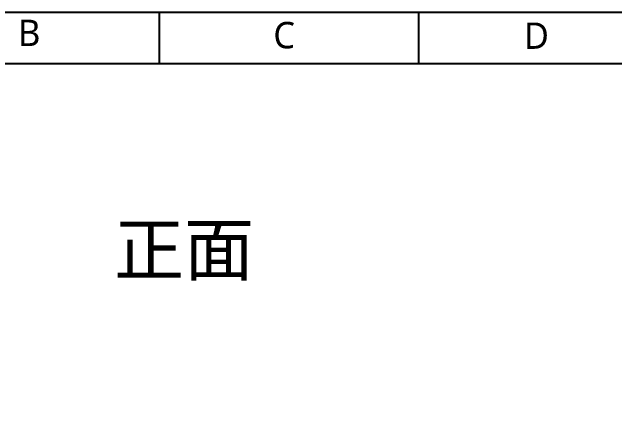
# Model space of a CAD drawing. Header units: millimetres. Extents: x 3387 to 5440, y -3014 to -2537.
# Drawn here: x 4370 to 4467.2, y -2602.4 to -2537.2 of the extents above; entities that cross this region are included whole.
import ezdxf

# ---------------------------------------------------------------- set-up
doc = ezdxf.new("R2010")
doc.units = ezdxf.units.MM
doc.layers.add('dim', color=3, linetype='Continuous')
doc.styles.add('Arial', font='arial.ttf')
doc.styles.add('WMF-ARIAL0', font='')
doc.styles.get('WMF-ARIAL0').set_extended_font_data('Microsoft YaHei')

msp = doc.modelspace()

# ---------------------------------------------------------------- linework, layer by layer
msp.add_lwpolyline([(4687.470843, -2787.156909), (4687.470843, -2545.57006), (4325.130308, -2545.57006), (4316.777824, -2537.217576), (4695.823326, -2537.217576), (4695.823326, -2795.509393)], close=True)
at = {"linetype": 'ByBlock'}
for points in [[(4393.710703, -2537.217576), (4393.710703, -2545.57006)], [(4435.473122, -2537.217576), (4435.473122, -2545.57006)]]:
    msp.add_lwpolyline(points, dxfattribs=at)

# ---------------------------------------------------------------- texts
at = {"style": 'WMF-ARIAL0'}
for s, p in [('B', (4370.937834, -2542.694039)), ('C', (4412.090307, -2543.063097)), ('D', (4452.486251, -2543.158527))]:
    msp.add_text(s, height=4.254524, dxfattribs=at).set_placement(p)
at = {"layer": 'dim', "lineweight": 9, "insert": (4386.428275, -2571.395712), "char_height": 8.26875, "width": 100.48588541, "attachment_point": 1, "style": 'Arial'}
msp.add_mtext('{\\fSimSun|b0|i0|c134|p2;正面}', dxfattribs=at)

doc.saveas('drawing.dxf')
